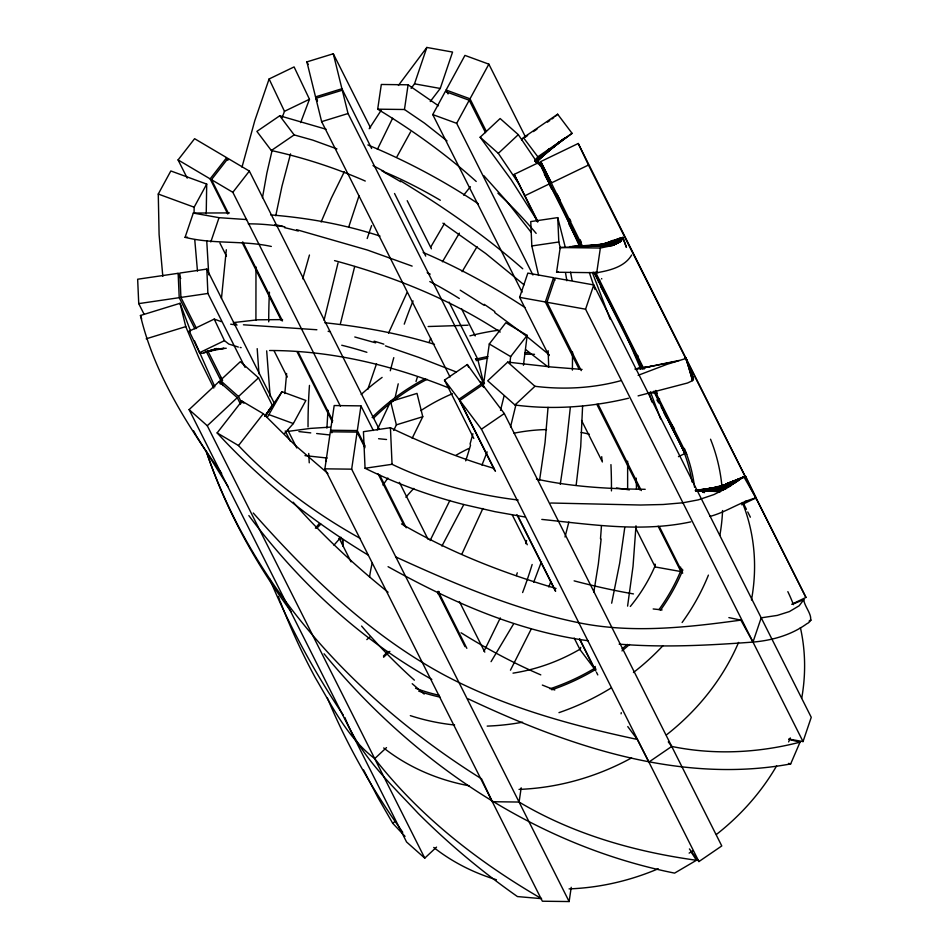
<?xml version="1.0" encoding="UTF-8"?>
<svg xmlns="http://www.w3.org/2000/svg" width="949" height="949" viewBox="0 0 949 949"><rect width="100%" height="100%" fill="white"/><g stroke="black" fill="none" stroke-linecap="round" stroke-linejoin="round"><path stroke-width="1.42" d="M206.23 213.739L206.704 184.094L170.832 170.962L158.269 194.047L159.1 234.593L162.813 276.337M194.082 212.635L194.142 207.19L206.704 184.094M582.591 406.184L580.717 446.671L576.209 484.868M572.401 370.11L572.544 352.032M627.633 487.964L627.633 461.167M255.981 266.918L255.922 320.193M635.984 525.793L633.03 566.328L627.597 606.103M326.907 428.118L327.974 410.276M548.048 407.382L545.046 442.578L539.578 480.241M221.461 298.461L226.313 249.741M284.819 393.574L286.61 373.491M570.266 407.94L566.517 442.483L560.254 484.322M601.132 539.044L598.356 563.931L593.813 592.152M483.195 386.86L489.293 343.965L505.817 322.743L527.181 335.377L523.445 365.27M624.75 527.656L619.685 563.148L611.666 603.196M509.838 363.325L510.657 356.599L527.181 335.377M571.227 887.303L569.127 901.55L542.365 901.218L324.89 468.83L330.335 431.783L357.097 432.115L364.95 447.726M331.865 432.827L330.56 430.241L334.19 405.543L360.952 405.875L373.337 430.502M476.22 181.461C445.888 154.153 412.59 130.274 377.69 109.171L381.32 84.473L408.094 84.805L438.474 105.79M569.127 901.55L351.664 469.162L357.097 432.115M365.151 446.125L357.334 430.573L360.952 405.875M447.026 140.903L424.488 123.133L404.464 109.503L408.094 84.805M631.631 255.02C624.667 266.989 609.424 270.56 596.731 272.731L556.577 272.233L560.207 247.535L612.342 245.53L620.266 241.817L622.9 237.867L598.345 245.506M690.919 851.585L696.459 860.269C634.513 851.751 573.089 834.183 519.091 802.047L521.179 787.8M596.731 272.731L600.361 248.033L612.342 245.53L569.554 246.645M262.458 197.724L266.859 173.133L272.138 150.25M659.579 399.007L658.689 402.234M275.756 215.767L281.983 186.194L290.536 153.892M324.06 320.228L338.022 262.932M340.442 323.573L354.689 266.491M395.199 397.24L398.224 383.823M516.031 404.393L510.538 426.884M503.99 396.267L500.526 410.336M568.854 522.021L565.023 537.015M241.995 167.143L254.818 120.582L269.101 78.981L294.095 66.916L309.469 99.254L300.655 122.599M302.719 278.816L309.457 255.02M525.793 543.599L526.6 540.527M472.91 433.74L470.028 444.191M595.213 666.423L594.501 668.867L580.076 649.733L580.752 647.384M416.018 381.51L417.252 377.394M792.783 604.157L803.827 599.602L799.177 605.759L789.39 611.583L777.302 615.403L761.205 617.823L752.984 642.082C708.476 645.379 663.707 647.716 619.139 644.134M348.674 227.179L359.007 195.874M367.785 389.375L376.528 363.74M516.375 575.58L517.276 572.805M271.319 246.455C242.825 240.216 213.335 244.427 185.079 237.333L193.299 213.062L229.397 212.908M210.808 241.948L219.029 217.677L246.633 219.563M411.107 88.352L414.511 83.844L426.836 47.45L452.566 52.065L440.241 88.459L430.241 101.555M548.949 355.685L519.625 297.357L527.834 273.098L553.575 277.713L554.88 280.311M579.246 369.375L545.355 301.984L553.575 277.713M581.227 370.632L546.968 302.268L555.177 278.01L593.777 284.937L811.253 717.314L803.032 741.584L788.738 739.022M803.032 741.584L585.569 309.196L593.777 284.937M681.856 568.878L680.943 571.571L655.213 566.956L635.652 528.071M541.476 561.618L533.694 582.283M282.15 117.605L284.475 111.318L309.469 99.254M550.811 581.607L548.819 586.992M487.157 451.89L481.95 465.093M429.245 341.972L430.68 338.188M321.118 221.995L331.272 198.234L344.38 171.627M482.887 508.462L462.08 553.647M388.544 333.146L406.943 292.778M468.213 698.855C567.775 745.784 679.294 784.349 790.671 763.933L800.031 742.165L789.2 739.473M449.897 500.384L430.087 540.574M500.301 617.929L484.026 651.275M377.405 149.349L392.613 118.234M412.174 438.248L422.768 416.718L417.014 393.396L390.62 401.522L377.192 429.921M531.179 629.104L510.455 670.196M393.705 430.466L396.374 424.844L390.62 401.522M599.721 279.825L598.345 282.244M525.402 517.075L494.939 511.665L463.812 504.536L441.914 546.066M397.002 156.621L410.585 131.911M267.321 417.358L281.983 391.7L305.898 400.466L293.336 423.562L284.38 433.634M522.057 292.15L432.744 114.58L445.306 91.484L469.221 100.25L485.52 132.646M448.058 93.939L446.089 90.036L464.939 55.398L488.854 64.164L525.485 136.976M532.935 274.985L456.659 123.334L469.221 100.25M486.196 131.128L470.016 98.803L488.854 64.164M442.448 261.782L459.363 233.134M513.279 624.43L491.06 661.667M430.716 247.108L444.535 223.371M265.068 416.255L281.983 391.7M462.127 271.663L477.086 246.633M684.644 358.176L686.186 358.402L667.183 364.274L638.131 375.318M369.197 128.744L381.047 110.499M265.008 416.457L272.114 405.448M265.566 415.674L270.928 407.418L265.222 415.816M387.892 478.023L382.969 485.069M437.821 593.706L439.221 591.702M572.093 133.346L534.738 160.832L537.834 156.775L572.093 133.346L557.656 114.212L523.409 137.641L521.559 139.918M398.414 85.446L426.836 47.45M339.149 538.368L339.73 537.573M265.661 415.164L269.884 409.304M463.693 195.174L470.407 186.692M187.226 178.127L178.08 159.918L194.604 138.696L226.657 157.653L227.962 160.239M227.784 213.988L210.132 178.875L226.657 157.653M228.412 213.359L211.461 179.669L227.997 158.447L249.362 171.081L379.09 429.007M340.394 406.16L232.837 192.303L249.362 171.081M368.153 555.058C312.553 521.523 261.07 480.823 217.143 432.91L241.924 401.083L263.3 413.717L295.115 445.223L327.915 473.515M359.837 538.202C315.305 513.267 273.62 482.721 238.507 445.556L263.3 413.717M315.388 528.213L319.054 523.789M340.928 537.241L333.941 545.189M557.656 114.212L555.379 116.359M536.837 161.745L540.811 157.51M546.778 151.164L548.771 149.052M383.432 656.056L387.904 651.453M316.847 528.202L320.845 524.121M745.19 477.394L745.665 476.374L743.079 477.62L745.665 476.374L756.128 498.118L755.499 498.664M536.897 161.84L545.201 153.631M547.276 151.579L549.364 149.515M535.687 162.042L545.117 153.169M547.205 151.199L549.305 149.23M436.54 847.113L424.761 858.133L406.575 842L189.112 409.612L219.089 381.557L237.262 397.69L240.536 404.191M222.944 385.579L220.334 380.383L240.322 361.688L258.508 377.821L272.838 406.326M537.929 221.746L511.096 179.61L480.147 137.225L500.135 118.53L518.308 134.651L538.166 163.94M424.761 858.133L207.285 425.745L237.262 397.69M241.781 403.005L238.519 396.516L258.508 377.821M519.566 184.794L498.32 153.358L518.308 134.651M582.057 369.422L551.001 366.966L507.691 362.103L487.703 380.798L514.975 404.998C552.828 409.98 591.476 407.097 628.546 398.236M514.975 404.998L534.951 386.29C563.576 389.814 592.911 388.283 620.765 380.703M383.574 657.254L389.885 651.346M280.062 601.025C290.192 627.301 301.889 652.971 315.305 677.728C332.28 706.519 347.595 737.931 374.713 758.631L386.492 747.61M803.827 599.602C804.028 607.324 817.018 619.222 806.721 623.825C791.146 635.13 771.976 640.456 752.984 642.082L740.861 620.124L728.879 617.609M536.031 162.125L559.436 141.781L536.114 161.472M366.824 639.614L369.944 636.945M405.033 836.354L392.732 823.317L394.559 821.798M536.102 161.579L563.801 138.756L567.455 136.763M534.951 161.271L563.801 138.756M536.078 160.428L565.734 137.735L534.738 160.832M553.801 117.617L551.938 119.005M525.592 136.917L527.608 135.517M549.803 120.523L547.431 122.172M326.088 129.23L279.73 115.778L256.894 131.389L271.331 150.523C303.526 157.629 335.056 167.831 365.27 181.045M271.331 150.523L294.166 134.912L312.755 140.12L336.931 148.898M473.824 438.462L444.488 380.134L467.323 364.523L483.053 386.243M494.773 470.562L458.913 399.268L481.76 383.657M495.449 471.333L459.814 400.466L482.661 384.855L504.299 413.55L721.774 845.939L698.927 861.562L689.413 848.928M698.927 861.562L481.463 429.173L504.299 413.55M800.031 742.165C758.251 752.96 714.099 755.202 671.726 746.436L648.891 762.059L637.289 739.425L627.764 726.578M533.374 131.579L536.968 129.171M741.679 504.785L755.902 497.928L743.814 476.742L727.468 487.75L713.98 494.559L698.298 499.862L682.9 502.792L663.114 504.5L640.528 505.022L550.681 503.006M696.459 860.269L674.597 873.116C535.734 845.369 413.159 762.296 324.048 653.778M211.58 350.027L202.196 353.325L199.717 353.064L189.231 331.154L214.225 319.101L221.2 321.604M537.466 221.864L514.18 174.391L539.174 162.326L581.547 246.574M582.662 246.432L540.74 161.579L578.238 143.489L805.95 597.431L791.727 604.288M199.468 352.72L224.462 340.655L228.863 344.084L238.329 347.061M524.429 195.945L549.424 183.881L580.717 246.099M550.989 183.133L588.487 165.043L805.95 597.431M678.44 456.647L685.012 453.48L674.775 431.925L655.213 393.04L647.515 392.827M743.814 476.742L732.165 481.867M809.129 621.049L811.348 620.124M610.29 241.485L612.983 240.37M729.283 482.721L743.031 477.217M728.69 483.124L742.106 477.845L728.346 483.029M610.527 241.912L621.417 237.665L606.186 243.11M727.159 483.693L741.027 478.604L727.266 483.432M203.857 352.838L216.36 348.461M705.261 491.167L702.509 492.128L705.273 491.191M710.077 516.386C726.032 512.175 740.184 502.009 755.902 497.928M606.257 243.513L622.9 237.867L626.435 247.392L622.781 237.131M727.373 483.693L739.805 479.482L725.997 483.907M317.488 100.772L315.531 96.869L306.907 61.887L333.301 53.761L370.573 127.878M315.531 96.869L341.925 88.743L371.617 148.519M450.051 376.99L321.64 121.65L315.887 98.328L342.281 90.202L348.034 113.524L483.622 383.111L480.846 383.965M321.64 121.65L348.034 113.524M221.651 473.409C187.309 425.247 154.213 373.657 140.44 315.495L180.025 303.3L190.263 330.288M146.182 338.817L185.779 326.622L199.207 358.592L213.774 388.07M396.374 424.844L422.768 416.718M725.973 484.298L738.393 480.514L725.914 484.097M744.846 501.499L746.839 500.918M204.842 352.494L218.46 348.532L207.167 351.64L224.094 348.342L214.664 349.291M600.183 245.222L622.781 238.673L597.645 245.328M722.497 485.497L736.804 481.653L722.901 485.153M638.096 395.887L687.551 382.993L692.58 380.632L693.339 378.07M717.895 486.837L735.048 482.887L714.799 487.228M604.833 244.225L621.761 240.441L597.906 245.245M690.801 521.867C641.678 532.472 591.085 524.453 541.796 519.411M679.164 360.478L639.59 368.651M709.01 488.462L711.904 487.845M639.626 368.651L675.403 361.581M701.702 490.17L704.561 489.625M707.42 489.091L733.114 484.204L699.745 490.064M599.507 245.233L620.836 241.354L596.66 245.281M233.407 322.589L257.642 319.813L282.565 319.599M653.41 365.934L634.988 369.019L648.902 366.895L635.783 368.841M590.966 246.206L593.813 245.744M288.164 431.38L310.453 428.402L330.086 427.133M699.638 490.242L731.003 485.58L697.515 490.123M180.749 278.46L178.151 273.3L137.652 279.231L138.732 303.621L143.963 314.012M273.964 402.59L206.823 269.089L179.835 273.051L180.915 297.428L196.55 328.532M565.296 247.345L557.739 217.618L530.752 221.58L531.82 245.957L538.629 275.483M138.732 303.621L179.219 297.678L194.925 328.888M180.915 297.428L207.902 293.466L245.056 367.346M531.82 245.957L558.819 241.995L560.456 248.567M494.251 468.45C458.521 457.999 424.001 443.764 390.43 427.726L363.443 431.688L365.057 468.26C396.587 483.776 429.79 495.781 463.812 504.536M365.057 468.26L392.056 464.298C431.653 483.302 474.619 494.761 518.154 500.016M591.013 246.36L593.872 245.957M598.167 245.34L619.626 242.268L584.762 246.242M556.577 272.233L558.38 271.983M740.861 620.124C688.535 627.242 635.011 633.386 582.603 623.505C517.419 610.693 455.745 584.359 395.591 556.861M698.808 490.17L728.69 487.027L696.578 490.064M586.221 246.206L618.226 243.122L572.235 246.562L614.584 244.759L574.691 246.586L616.542 243.952L576.933 246.704L578.949 246.906M216.194 349.173L226.253 348.259M635.498 369.458L637.313 369.315M696.661 490.313L726.187 488.498L695.451 490.135M339.445 538.878L342.411 538.676L342.731 545.853M185.079 237.333L187.487 237.214M695.498 490.467L723.494 490.004L695.57 490.325M377.69 109.171L404.464 109.503M560.207 247.535L600.361 248.033M330.56 430.241L357.334 430.573M324.89 468.83L351.664 469.162M519.091 802.047L492.317 801.715L481.546 778.832C358.342 701.88 253.169 590.314 206.087 450.799C225.364 508.711 255.115 562.733 291.224 611.808M645.213 489.304C608.772 488.854 572.14 486.932 536.434 479.067M695.558 490.799L720.54 491.535L695.487 490.763M269.563 350.513C331.343 350.442 392.091 365.223 449.209 388.117M270.702 214.901C307.761 217.879 344.641 224.474 380.015 236.087M662.094 609.91L653.173 608.961M243.43 324.795L316.883 329.754M327.203 458.047L304.985 455.615M324.831 322.767C361.937 326.622 398.817 333.372 434.5 344.333M316.658 433.527L329.422 434.915M298.911 431.57L310.75 432.886M233.679 323.656L236.289 323.989M587.941 640.705C516.802 631.073 450.312 601.275 388.07 566.683M328.129 331.32L330.442 331.711M414.511 83.844L440.241 88.459M193.299 213.062L219.029 217.677M519.625 297.357L545.355 301.984M546.968 302.268L585.569 309.196M240.192 347.453L241.165 347.642M274.866 224.569L282.838 226.325M637.289 739.425C570.693 725.226 504.18 706.981 443.8 674.786C369.849 634.869 308.567 575.45 253.253 513.006M702.782 492.187L704.538 492.614M788.5 763.411L790.671 763.933M296.634 229.682L367.322 250.014L412.151 266.111M354.784 336.978L375.674 342.85M655.261 393.04L657.194 393.752M334.534 260.607C392.791 276.337 449.624 298.816 500.218 332.055M190.346 331.652L189.231 331.154M556.055 588.463C502.353 572.805 449.873 552.164 401.486 523.907M385.413 345.887L419.185 357.536L456.22 371.949M446.089 90.036L470.016 98.803M432.744 114.58L456.659 123.334M158.269 194.047L194.142 207.19M269.421 414.796L293.336 423.562M554.75 690.018L542.342 685.071M596.174 271.936L597.906 272.754M475.473 358.817L477.869 359.79L483.622 383.111L480.147 381.688M367.868 144.936C406.433 160.962 443.503 180.63 478.284 203.774M423.171 252.458C458.604 267.737 492.673 286.183 524.88 307.44M427.192 272.707L430.205 274.131M373.004 165.589L384.013 171.425M431.807 679.425C359.683 639.08 298.152 581.618 248.863 515.58M178.08 159.918L210.132 178.875M211.461 179.669L232.837 192.303M489.293 343.965L510.657 356.599M217.143 432.91L238.507 445.556M400.585 180.879C443.468 206.965 484.998 235.637 522.757 268.781M460.218 290.192L484.097 305.281M442.91 223.169L485.686 253.478L524.038 284.807M494.785 312.601L525.722 335.614M525.616 349.564L547.573 366.539M526.6 336.302L549.257 354.843M388.082 592.212C354.048 564.88 322.067 534.916 293.17 502.187M424.191 694.087L412.21 683.707M480.147 137.225L498.32 153.358M507.691 362.103L534.951 386.29M220.334 380.383L238.519 396.516M189.112 409.612L207.285 425.745M483.729 175.577L506.683 201.235L530.847 231.936M241.924 401.083L243.857 403.171M374.713 758.631C419.707 816.437 478.462 862.119 541.571 898.656L517.442 896.568C482.045 871.716 448.723 843.91 418.141 813.317C390.822 783.921 359.73 755.511 344.89 717.491M523.409 137.641L537.834 156.775M279.73 115.778L294.166 134.912M444.488 380.134L458.913 399.268M459.814 400.466L481.463 429.173M668.262 741.845L671.726 746.436M402.767 832.344C372.803 790.375 347.002 745.321 327.251 697.645M228.14 486.647L196.823 436.576M343.253 715.083C314.427 672.189 289.564 626.589 269.635 578.89M656.886 399.909L658.748 402.945M600.551 286.456L622.342 326.231L640.883 369.351M392.732 823.317L378.177 797.99L363.586 769.995M661.18 407.002L674.775 431.925M544.358 174.201L561.606 206.23L579.412 246.147M193.513 430.751L196.146 435.413M663.778 412.4L667.23 418.675M667.799 419.719L685.012 453.48L653.731 391.261M568.949 224.13L579.044 243.715M219.089 381.557L220.393 384.131M743.126 502.78L746.424 509.328M747.741 511.95L750.374 517.181M540.74 161.579L551.203 182.386M557.087 194.082L560.361 200.583M569.519 218.792L570.823 221.39M579.981 239.599L581.286 242.197M655.842 390.43L657.159 393.04M594.584 272.493L642.829 368.414M593.754 272.019L642.639 369.232M537.253 160.393L539.862 165.589M549.02 183.798L551.642 188.993M514.18 174.391L537.656 221.046M596.85 404.369L639.875 489.921M658.131 526.209L680.943 571.571L680.635 567.087M581.547 420.49L602.413 461.973M407.204 200.69L431.404 248.804M461.487 308.627L475.212 335.934M394.535 193.489L425.721 256.1M449.091 302.114L478.32 360.312M482.661 384.855L483.966 387.453M467.323 364.523L468.628 367.109M306.907 61.887L308.211 64.485M315.887 98.328L317.191 100.926M518.118 516.422L555.687 591.156M579.649 638.831L595.842 671.038M596.494 672.331L597.787 674.905M516.932 514.631L555.39 591.097M579.519 639.057L594.501 668.867M512.282 514.939L527.276 544.75M574.204 638.06L580.076 649.733M399.41 482.341L428.094 539.376M459.387 601.583L484.809 652.141M379.493 474.642L406.219 527.786M438.165 591.286L466.849 648.321M378.034 473.729L404.191 525.746M437.548 592.057L465.01 646.672M242.754 241.876L282.517 320.94M298.164 352.043L332.719 420.739M242.173 242.588L281.414 320.608M297.108 351.818L332.423 422.032M219.931 243.134L226.467 256.147M274.214 351.071L287.298 377.073M287.654 429.802L296.788 447.952M285.234 430.953L290.441 441.321M339.339 538.534L351.071 561.867M207.641 350.572L222.635 380.383M206.04 350.988L222.386 383.503M595.581 272.268L644.063 369.149M655.047 391.107L686.72 454.405M598.024 404.179L641.334 490.597M659.436 526.719L682.699 573.16M578.238 143.489L588.487 165.043M539.174 162.326L549.424 183.881M269.101 78.981L284.475 111.318M214.225 319.101L224.462 340.655M214.854 386.812L194.557 340.964M690.967 372.981L693.446 378.354M691.169 373.752L693.505 378.948L685.712 358.224L693.375 379.541L686.08 358.307L692.58 380.632L686.186 358.402M592.295 272.316L610.136 319.255M650.397 391.795L660.575 418.924M278.306 596.411L279.623 599.875M140.44 315.495L141.698 318.911M589.305 272.446L594.987 289.433M220.548 376.99L221.627 380.407M649.306 393.74L651.868 401.973M333.301 53.761L341.925 88.743M180.025 303.3L185.779 326.622M570.551 272.126L572.033 280.097M565.545 272.932L566.861 280.762M197.475 271.117L194.77 239.836M270.157 396.552L266.681 350.869M258.97 373.835L257.191 348.639M208.756 274.854L206.74 240.738M655.012 564.074L655.213 566.956M601.725 456.683L601.998 460.467M548.131 350.679L548.724 367.121M557.739 217.618L558.819 241.995M390.43 427.726L392.056 464.298M206.823 269.089L207.902 293.466M178.151 273.3L179.219 297.678M636.233 478.118L636.482 489.091M326.302 458.865L326.326 461.439M787.836 591.642A223.774 192.41 -26.7 0 1 793.447 604.655M800.387 627.609A223.774 192.41 -26.7 0 1 801.751 698.037M790.292 737.907A223.774 192.41 -26.7 0 1 788.631 741.916M776.602 765.914A223.774 192.41 -26.7 0 1 716.448 834.432M692.853 850.862A223.774 192.41 -26.7 0 1 689.14 853.104M658.238 868.762A223.774 192.41 -26.7 0 1 569.068 888.893M496.446 879.759A223.774 192.41 -26.7 0 1 433.74 847.457M742.379 502.507A223.774 192.41 -26.7 0 1 751.454 599.97M738.583 642.414A223.774 192.41 -26.7 0 1 666.4 734.929M631.559 757.907A223.774 192.41 -26.7 0 1 519.02 789.39M469.043 785.772A223.774 192.41 -26.7 0 1 383.693 747.954M540.788 674.881A821.431 428.806 63.4 0 1 461.072 632.781M621.239 712.652A6.94 5.967 -26.7 0 1 621.085 713.814M414.381 680.172A821.431 632.461 -75.7 0 1 361.593 626.079M268.709 321.841A771.039 447.964 55.9 0 1 269.433 292.162M367.192 238.519A771.039 208.139 89.1 0 1 371.617 225.589M309.255 462.815A821.431 570.124 39.4 0 1 308.722 453.48M308.034 426.896A821.431 570.124 39.4 0 1 309.469 385.401M390.312 370.751A821.431 333.301 75.6 0 1 393.799 357.643M404.25 324.155A821.431 333.301 75.6 0 1 413.052 300.916M601.607 278.567A771.039 55.35 -22.7 0 1 601.796 278.959M633.457 593.908A821.431 172.611 30.9 0 1 574.121 580.859M710.54 439.221A223.774 192.41 -26.7 0 1 721.987 486.92M722.569 510.538A223.774 192.41 -26.7 0 1 719.876 535.248M708.405 575.118A223.774 192.41 -26.7 0 1 682.106 622.508M662.841 645.806A223.774 192.41 -26.7 0 1 633.434 672.521M610.966 688.072A223.774 192.41 -26.7 0 1 558.973 712.64M522.567 722.201A223.774 192.41 -26.7 0 1 487.181 726.104M454.618 725.012A223.774 192.41 -26.7 0 1 410.324 715.629M361.166 394.476A223.774 192.41 -26.7 0 1 382.115 377.405M469.921 335.863A223.774 192.41 -26.7 0 1 498.7 330.193M634.466 353.894A223.774 192.41 -26.7 0 1 638.119 355.994M684.336 448.391A196.016 168.542 -26.7 0 1 694.561 487.228M682.853 569.946A196.016 168.542 -26.7 0 1 660.409 610.29M629.519 644.478A196.016 168.542 -26.7 0 1 621.975 650.919M596.114 669.14A196.016 168.542 -26.7 0 1 551.76 689.804M440.099 697.135A196.016 168.542 -26.7 0 1 418.699 691.109M372.115 417.453A196.016 168.542 -26.7 0 1 425.045 378.675M475.698 359.22A196.016 168.542 -26.7 0 1 487.905 356.516M524.738 352.696A196.016 168.542 -26.7 0 1 528.925 352.672M665.427 415.781A196.016 168.542 -26.7 0 1 674.478 428.995M671.453 427.418A194.284 167.06 -26.7 0 1 692.094 481.985M681.465 569.103A194.284 167.06 -26.7 0 1 659.033 609.555M627.372 644.371A194.284 167.06 -26.7 0 1 622.034 648.926M595.308 667.882A194.284 167.06 -26.7 0 1 550.005 688.808M439.34 695.332A194.284 167.06 -26.7 0 1 415.555 688.25M373.289 418.426A194.284 167.06 -26.7 0 1 427.026 379.315M476.161 360.656A194.284 167.06 -26.7 0 1 487.75 358.081M524.56 354.238A194.284 167.06 -26.7 0 1 534.512 354.321M655.368 565.224A166.526 143.192 -26.7 0 1 630.326 606.458M579.222 649.65A166.526 143.192 -26.7 0 1 513.006 673.149M342.826 546.316A166.526 143.192 -26.7 0 1 342.897 540.539M420.858 410.609A166.526 143.192 -26.7 0 1 452.4 393.728M481.819 384.048A166.526 143.192 -26.7 0 1 484.5 383.42M601.417 526.031A815.227 511.713 46.9 0 1 600.48 538.712M610.942 464.619A634.679 381.166 50.7 0 1 611.441 490.894M532.152 564.489A635.059 184.248 84.6 0 1 522.614 592.544M470.55 445.14A783.305 301.699 75.2 0 1 465.686 460.858M386.551 439.517A815.227 5.706 5.1 0 1 378.58 438.711M616.47 488A634.679 7.663 8.5 0 1 629.401 489.862M468.047 325.199A673.731 30.119 -4.2 0 1 428.153 326.515M374.131 341.166A815.227 206.929 38.2 0 1 383.847 344.155M341.735 345.246A634.679 180.618 41.4 0 1 366.872 352.304M237.108 325.044A783.305 30.878 -1.7 0 1 230.69 324.202M248.306 223.869A673.731 120.001 29.5 0 1 284.866 226.835M484.168 304.309A815.227 463.005 71.6 0 1 494.868 311.616M429.802 281.556A634.679 378.177 75.3 0 1 459.328 298.508M284.463 227.618A783.305 152.54 31.9 0 1 298.318 231.034M381.842 170.856A673.731 331.308 62 0 1 440.312 200.251M384.096 172.232A783.305 399.565 64.6 0 1 400.656 181.71M497.905 193.181A668.049 498.023 -78.7 0 1 536.161 233.371M369.576 576.992A166.526 143.192 -26.7 0 1 372.174 563.231M405.911 497.264A166.526 143.192 -26.7 0 1 413.811 488.403M456.078 455.212A166.526 143.192 -26.7 0 1 468.759 448.486M514.002 433.195A166.526 143.192 -26.7 0 1 546.577 429.577M581.085 432.424A166.526 143.192 -26.7 0 1 589.317 434.191"/></g></svg>
